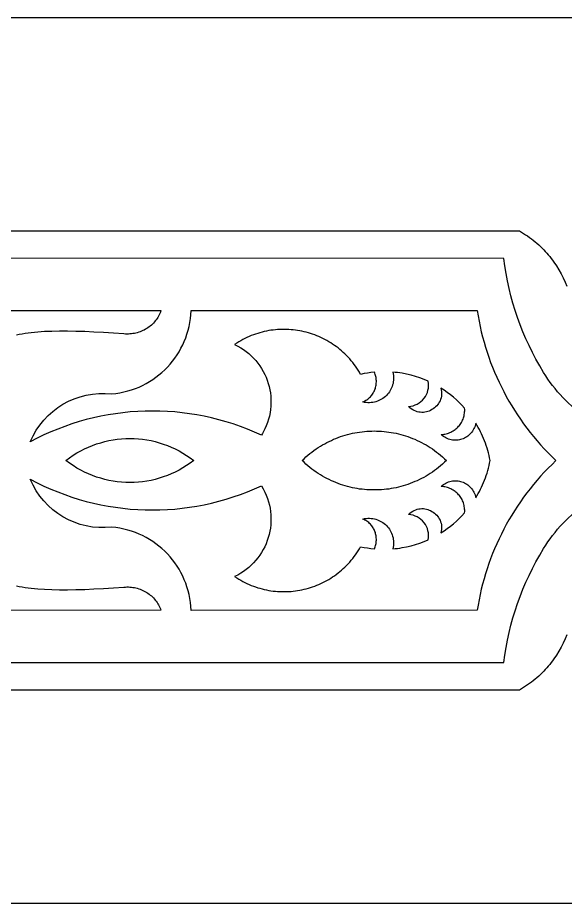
# Model space of a CAD drawing. Extents: x -375 to 375, y -213 to -78.
# Drawn here: x 83.4 to 166.9, y -212.5 to -77.5 of the extents above; entities that cross this region are included whole.
import ezdxf

# ---------------------------------------------------------------- set-up
doc = ezdxf.new("R2010")
doc.units = 0
doc.layers.add('LAYER_1', color=18, linetype='CONTINUOUS')

msp = doc.modelspace()

# ---------------------------------------------------------------- linework, layer by layer
at = {"layer": 'LAYER_1'}
for points in [[(-375, -212.51), (375, -212.51), (375, -77.51), (-375, -77.51)], [(90.79, -145.01), (91.33, -144.61), (91.89, -144.22), (92.46, -143.87), (93.05, -143.54), (93.64, -143.24), (94.24, -142.97), (94.85, -142.72), (95.46, -142.49), (96.09, -142.3), (96.71, -142.13), (97.35, -141.98), (97.98, -141.87), (98.62, -141.78), (99.27, -141.71), (99.91, -141.67), (100.55, -141.66), (101.2, -141.67), (101.84, -141.71), (102.48, -141.78), (103.12, -141.87), (103.76, -141.99), (104.39, -142.14), (105.01, -142.31), (105.63, -142.5), (106.25, -142.73), (106.85, -142.98), (107.45, -143.25), (108.04, -143.55), (108.62, -143.88), (109.19, -144.23), (109.74, -144.61), (110.29, -145.01), (109.74, -145.42), (109.19, -145.8), (108.62, -146.15), (108.04, -146.48), (107.45, -146.78), (106.85, -147.05), (106.25, -147.3), (105.63, -147.52), (105.01, -147.72), (104.39, -147.89), (103.76, -148.04), (103.12, -148.15), (102.48, -148.25), (101.84, -148.31), (101.2, -148.35), (100.55, -148.37), (99.91, -148.35), (99.27, -148.32), (98.62, -148.25), (97.98, -148.16), (97.35, -148.04), (96.71, -147.9), (96.09, -147.73), (95.46, -147.53), (94.85, -147.31), (94.24, -147.06), (93.64, -146.79), (93.05, -146.48), (92.46, -146.16), (91.89, -145.8), (91.33, -145.42)], [(126.79, -145.01), (127.07, -144.74), (127.37, -144.47), (127.67, -144.21), (127.97, -143.96), (128.28, -143.72), (128.59, -143.48), (128.91, -143.26), (129.23, -143.04), (129.56, -142.84), (129.89, -142.64), (130.22, -142.45), (130.56, -142.27), (130.9, -142.1), (131.24, -141.94), (131.59, -141.78), (131.94, -141.64), (132.29, -141.5), (132.64, -141.37), (133, -141.26), (133.36, -141.15), (133.72, -141.05), (134.08, -140.95), (134.45, -140.87), (134.81, -140.79), (135.18, -140.73), (135.55, -140.67), (135.92, -140.62), (136.29, -140.58), (136.66, -140.55), (137.03, -140.53), (137.4, -140.52), (137.77, -140.51), (138.14, -140.52), (138.52, -140.53), (138.89, -140.55), (139.26, -140.58), (139.63, -140.62), (140, -140.67), (140.36, -140.73), (140.73, -140.79), (141.1, -140.87), (141.46, -140.95), (141.82, -141.05), (142.19, -141.15), (142.54, -141.26), (142.9, -141.37), (143.25, -141.5), (143.61, -141.64), (143.96, -141.78), (144.3, -141.94), (144.65, -142.1), (144.99, -142.27), (145.32, -142.45), (145.66, -142.64), (145.98, -142.84), (146.31, -143.04), (146.63, -143.26), (146.95, -143.48), (147.26, -143.72), (147.57, -143.96), (147.88, -144.21), (148.17, -144.47), (148.47, -144.74), (148.76, -145.01), (148.47, -145.29), (148.17, -145.56), (147.88, -145.82), (147.57, -146.07), (147.26, -146.31), (146.95, -146.54), (146.63, -146.77), (146.31, -146.98), (145.98, -147.19), (145.66, -147.39), (145.32, -147.58), (144.99, -147.76), (144.65, -147.93), (144.3, -148.09), (143.96, -148.24), (143.61, -148.39), (143.25, -148.52), (142.9, -148.65), (142.54, -148.77), (142.19, -148.88), (141.82, -148.98), (141.46, -149.07), (141.1, -149.16), (140.73, -149.23), (140.36, -149.3), (140, -149.36), (139.63, -149.4), (139.26, -149.44), (138.89, -149.47), (138.52, -149.5), (138.14, -149.51), (137.77, -149.51), (137.4, -149.51), (137.03, -149.5), (136.66, -149.47), (136.29, -149.44), (135.92, -149.4), (135.55, -149.36), (135.18, -149.3), (134.81, -149.23), (134.45, -149.16), (134.08, -149.07), (133.72, -148.98), (133.36, -148.88), (133, -148.77), (132.64, -148.65), (132.29, -148.52), (131.94, -148.39), (131.59, -148.24), (131.24, -148.09), (130.9, -147.93), (130.56, -147.76), (130.22, -147.58), (129.89, -147.39), (129.56, -147.19), (129.23, -146.98), (128.91, -146.77), (128.59, -146.54), (128.28, -146.31), (127.97, -146.07), (127.67, -145.82), (127.37, -145.56), (127.07, -145.29)]]:
    msp.add_lwpolyline(points, close=True, dxfattribs=at)
for points in [[(0.02, -110.01), (159.91, -110.01), (160.22, -110.2), (160.54, -110.39), (160.84, -110.59), (161.14, -110.79), (161.44, -111), (161.73, -111.22), (162.01, -111.44), (162.29, -111.67), (162.57, -111.9), (162.83, -112.14), (163.09, -112.38), (163.35, -112.63), (163.6, -112.88), (163.84, -113.14), (164.07, -113.4), (164.3, -113.67), (164.53, -113.94), (164.75, -114.21), (164.96, -114.49), (165.16, -114.78), (165.55, -115.36), (165.92, -115.95), (166.26, -116.56), (166.57, -117.18), (166.86, -117.81), (167.12, -118.46)], [(82.08, -122.17), (105.26, -122.17), (105.19, -122.39), (105.1, -122.59), (105.01, -122.8), (104.9, -122.99), (104.79, -123.19), (104.67, -123.37), (104.55, -123.55), (104.41, -123.73), (104.27, -123.9), (104.12, -124.06), (103.97, -124.22), (103.81, -124.37), (103.64, -124.51), (103.46, -124.64), (103.29, -124.77), (103.1, -124.89), (102.91, -125.01), (102.71, -125.12), (102.52, -125.21), (102.31, -125.3), (102.1, -125.39), (101.89, -125.46), (101.67, -125.53), (101.46, -125.58), (101.23, -125.63), (101.01, -125.67), (100.78, -125.7), (100.55, -125.72), (100.32, -125.74), (100.08, -125.74), (99.85, -125.73), (99.61, -125.71), (98.03, -125.6), (96.51, -125.51), (95.06, -125.43), (93.66, -125.37), (92.32, -125.33), (91.04, -125.3), (89.82, -125.3), (88.66, -125.33), (87.55, -125.37), (87.02, -125.41), (86.5, -125.45), (86, -125.49), (85.51, -125.54), (85.03, -125.6), (84.56, -125.67), (84.11, -125.75), (83.68, -125.83), (83.25, -125.92)], [(83.25, -164.11), (83.68, -164.2), (84.11, -164.28), (84.56, -164.35), (85.03, -164.42), (85.51, -164.48), (86, -164.54), (86.5, -164.58), (87.55, -164.65), (88.66, -164.7), (89.82, -164.72), (91.04, -164.72), (92.32, -164.7), (93.66, -164.66), (95.06, -164.6), (96.51, -164.52), (98.03, -164.42), (99.61, -164.31), (99.85, -164.3), (100.08, -164.29), (100.32, -164.29), (100.55, -164.3), (100.78, -164.32), (101.01, -164.35), (101.23, -164.39), (101.46, -164.44), (101.67, -164.5), (101.89, -164.57), (102.1, -164.64), (102.31, -164.72), (102.52, -164.81), (102.71, -164.91), (102.91, -165.02), (103.1, -165.13), (103.29, -165.25), (103.46, -165.38), (103.64, -165.52), (103.81, -165.66), (103.97, -165.81), (104.12, -165.97), (104.27, -166.13), (104.41, -166.3), (104.55, -166.47), (104.67, -166.65), (104.79, -166.84), (104.9, -167.03), (105.01, -167.23), (105.1, -167.43), (105.19, -167.64), (105.26, -167.85), (82.08, -167.86)], [(167.12, -171.57), (166.86, -172.21), (166.57, -172.85), (166.26, -173.47), (165.92, -174.08), (165.55, -174.67), (165.16, -175.25), (164.96, -175.53), (164.75, -175.81), (164.53, -176.09), (164.3, -176.36), (164.07, -176.63), (163.84, -176.89), (163.6, -177.15), (163.35, -177.4), (163.09, -177.65), (162.83, -177.89), (162.57, -178.13), (162.29, -178.36), (162.01, -178.59), (161.73, -178.81), (161.44, -179.02), (161.14, -179.23), (160.84, -179.44), (160.54, -179.64), (160.22, -179.83), (159.91, -180.01), (0.02, -180.01)]]:
    msp.add_lwpolyline(points, dxfattribs=at)
for points in [[(170.23, -138.52, -0.111005), (163.58, -131.58, -0.10951), (157.52, -114.2), (70.64, -114.19)], [(70.64, -175.83), (157.52, -175.83, -0.10951), (163.58, -158.45, -0.111005), (170.23, -151.5, 0.256888)]]:
    msp.add_lwpolyline(points, format="xyb", dxfattribs=at)
msp.add_lwpolyline([(153.47, -122.17), (153.6, -122.98), (153.75, -123.78), (153.91, -124.58), (154.09, -125.38), (154.29, -126.17), (154.5, -126.95), (154.73, -127.74), (154.97, -128.51), (155.24, -129.28), (155.51, -130.05), (155.81, -130.81), (156.12, -131.57), (156.44, -132.32), (156.79, -133.06), (157.14, -133.79), (157.51, -134.52), (157.9, -135.24), (158.3, -135.96), (158.72, -136.66), (159.15, -137.36), (159.6, -138.05), (160.06, -138.73), (160.54, -139.4), (161.03, -140.07), (161.53, -140.72), (162.05, -141.36), (162.59, -142), (163.13, -142.62), (163.69, -143.24), (164.27, -143.84), (164.86, -144.43), (165.46, -145.01), (165.46, -145.01), (165.46, -145.02), (164.86, -145.6), (164.27, -146.19), (163.69, -146.79), (163.13, -147.4), (162.59, -148.03), (162.05, -148.66), (161.53, -149.31), (161.03, -149.96), (160.54, -150.62), (160.06, -151.3), (159.6, -151.98), (159.15, -152.67), (158.72, -153.36), (158.3, -154.07), (157.9, -154.78), (157.51, -155.5), (157.14, -156.23), (156.79, -156.97), (156.44, -157.71), (156.12, -158.46), (155.81, -159.21), (155.51, -159.98), (155.24, -160.74), (154.97, -161.51), (154.73, -162.29), (154.5, -163.07), (154.29, -163.86), (154.09, -164.65), (153.91, -165.45), (153.75, -166.25), (153.6, -167.05), (153.47, -167.85), (109.86, -167.86), (109.82, -167.24), (109.76, -166.64), (109.67, -166.04), (109.55, -165.45), (109.41, -164.86), (109.24, -164.29), (109.05, -163.73), (108.83, -163.18), (108.59, -162.64), (108.32, -162.11), (108.03, -161.6), (107.72, -161.1), (107.39, -160.62), (107.03, -160.15), (106.66, -159.69), (106.26, -159.26), (105.85, -158.84), (105.42, -158.44), (104.97, -158.06), (104.5, -157.7), (104.02, -157.36), (103.52, -157.04), (103, -156.74), (102.47, -156.47), (101.93, -156.22), (101.37, -155.99), (100.8, -155.79), (100.21, -155.61), (99.61, -155.46), (99.01, -155.34), (98.39, -155.25), (97.76, -155.18, -0.334842), (85.36, -147.87, 0.236772), (120.59, -148.87), (120.87, -149.35), (121.11, -149.83), (121.32, -150.31), (121.51, -150.81), (121.67, -151.3), (121.8, -151.8), (121.9, -152.3), (121.97, -152.81), (122.02, -153.31), (122.04, -153.81), (122.03, -154.32), (122, -154.81), (121.94, -155.31), (121.86, -155.8), (121.75, -156.29), (121.62, -156.76), (121.46, -157.23), (121.28, -157.7), (121.08, -158.15), (120.85, -158.59), (120.6, -159.02), (120.33, -159.44), (120.04, -159.84), (119.73, -160.23), (119.39, -160.61), (119.04, -160.97), (118.66, -161.31), (118.27, -161.63), (117.86, -161.93), (117.42, -162.21), (116.97, -162.47), (116.5, -162.71), (116.81, -162.91), (117.12, -163.1), (117.43, -163.28), (117.74, -163.45), (118.06, -163.62), (118.38, -163.77), (118.7, -163.92), (119.03, -164.05), (119.36, -164.18), (119.69, -164.29), (120.02, -164.4), (120.35, -164.5), (120.68, -164.59), (121.02, -164.67), (121.36, -164.74), (121.69, -164.81), (122.03, -164.86), (122.37, -164.91), (122.71, -164.94), (123.05, -164.97), (123.39, -164.99), (123.73, -165), (124.07, -165), (124.41, -165), (124.75, -164.98), (125.09, -164.96), (125.42, -164.93), (125.76, -164.89), (126.09, -164.84), (126.43, -164.78), (126.76, -164.72), (127.09, -164.64), (127.42, -164.56), (127.74, -164.47), (128.06, -164.37), (128.39, -164.27), (128.7, -164.15), (129.02, -164.03), (129.33, -163.9), (129.64, -163.76), (129.95, -163.61), (130.25, -163.46), (130.55, -163.3), (130.85, -163.13), (131.14, -162.95), (131.43, -162.76), (131.71, -162.57), (131.99, -162.37), (132.26, -162.16), (132.53, -161.95), (132.79, -161.72), (133.05, -161.49), (133.31, -161.25), (133.55, -161.01), (133.8, -160.76), (134.03, -160.49), (134.26, -160.23), (134.49, -159.95), (134.71, -159.67), (134.92, -159.38), (135.12, -159.08), (135.32, -158.78), (135.51, -158.47), (135.7, -158.15), (136.22, -158.26), (136.74, -158.35), (137.26, -158.42), (137.79, -158.47), (137.86, -158.31), (137.92, -158.15), (137.97, -157.99), (138.01, -157.82), (138.05, -157.66), (138.07, -157.49), (138.09, -157.32), (138.1, -157.16), (138.1, -156.99), (138.09, -156.82), (138.08, -156.66), (138.05, -156.49), (138.02, -156.33), (137.98, -156.17), (137.94, -156.01), (137.88, -155.85), (137.82, -155.7), (137.75, -155.55), (137.67, -155.4), (137.59, -155.26), (137.5, -155.12), (137.4, -154.98), (137.29, -154.85), (137.18, -154.73), (137.06, -154.61), (136.93, -154.49), (136.8, -154.38), (136.66, -154.28), (136.51, -154.18), (136.36, -154.09), (136.2, -154.01), (136.04, -153.94), (136.3, -153.88), (136.56, -153.84), (136.82, -153.82), (137.07, -153.82), (137.32, -153.83), (137.57, -153.86), (137.81, -153.91), (138.04, -153.97), (138.27, -154.05), (138.49, -154.14), (138.7, -154.24), (138.9, -154.36), (139.1, -154.49), (139.29, -154.63), (139.47, -154.78), (139.64, -154.94), (139.8, -155.11), (139.94, -155.3), (140.08, -155.49), (140.21, -155.68), (140.32, -155.89), (140.42, -156.1), (140.51, -156.32), (140.58, -156.55), (140.64, -156.78), (140.68, -157.01), (140.71, -157.25), (140.73, -157.49), (140.72, -157.74), (140.7, -157.98), (140.67, -158.23), (140.61, -158.48), (140.96, -158.45), (141.32, -158.41), (141.66, -158.36), (142.01, -158.3), (142.7, -158.17), (143.38, -158.01), (144.05, -157.82), (144.71, -157.6), (145.36, -157.36), (146, -157.09, 0.452358), (143, -153.26), (143.21, -153.06), (143.42, -152.89), (143.64, -152.74), (143.86, -152.62), (144.09, -152.52), (144.33, -152.44), (144.56, -152.39), (144.79, -152.36), (145.03, -152.34), (145.26, -152.35), (145.49, -152.38), (145.72, -152.42), (145.94, -152.48), (146.16, -152.56), (146.37, -152.66), (146.57, -152.77), (146.77, -152.89), (146.95, -153.03), (147.13, -153.18), (147.29, -153.35), (147.44, -153.53), (147.57, -153.71), (147.69, -153.91), (147.8, -154.12), (147.88, -154.34), (147.95, -154.57), (148, -154.8), (148.02, -155.04), (148.03, -155.29), (148.01, -155.54), (147.97, -155.79), (147.91, -156.05), (148.41, -155.73), (148.9, -155.39), (149.37, -155.03), (149.84, -154.65), (150.29, -154.26), (150.72, -153.85), (151.14, -153.43), (151.55, -152.99), (151.56, -152.79), (151.56, -152.6), (151.55, -152.41), (151.53, -152.22), (151.5, -152.04), (151.47, -151.85), (151.42, -151.67), (151.36, -151.49), (151.3, -151.32), (151.23, -151.15), (151.15, -150.98), (151.06, -150.82), (150.96, -150.67), (150.86, -150.51), (150.75, -150.37), (150.63, -150.23), (150.5, -150.09), (150.37, -149.96), (150.23, -149.84), (150.09, -149.73), (149.94, -149.62), (149.78, -149.52), (149.62, -149.42), (149.45, -149.34), (149.28, -149.26), (149.11, -149.19), (148.92, -149.13), (148.74, -149.08), (148.55, -149.04), (148.36, -149.01), (148.16, -148.99), (147.96, -148.98), (148.13, -148.82), (148.32, -148.68), (148.51, -148.56), (148.7, -148.45), (148.89, -148.35), (149.1, -148.27), (149.3, -148.21), (149.5, -148.16), (149.71, -148.13), (149.92, -148.11), (150.12, -148.1), (150.33, -148.11), (150.54, -148.13), (150.74, -148.16), (150.94, -148.21), (151.14, -148.27), (151.33, -148.34), (151.52, -148.42), (151.7, -148.52), (151.87, -148.63), (152.04, -148.74), (152.2, -148.87), (152.36, -149.01), (152.5, -149.16), (152.63, -149.32), (152.76, -149.49), (152.87, -149.67), (152.97, -149.86), (153.06, -150.06), (153.13, -150.27), (153.19, -150.49), (153.24, -150.71), (153.43, -150.39), (153.62, -150.06), (153.8, -149.73), (153.97, -149.4), (154.14, -149.06), (154.29, -148.71), (154.44, -148.36), (154.59, -148.01), (154.72, -147.65), (154.85, -147.28), (154.97, -146.92), (155.08, -146.54), (155.18, -146.17), (155.27, -145.79), (155.36, -145.4), (155.43, -145.02), (155.43, -145.01), (155.43, -145.01), (155.36, -144.62), (155.27, -144.24), (155.18, -143.86), (155.08, -143.48), (154.97, -143.11), (154.85, -142.74), (154.72, -142.38), (154.59, -142.02), (154.44, -141.67), (154.29, -141.32), (154.14, -140.97), (153.97, -140.63), (153.8, -140.29), (153.62, -139.96), (153.43, -139.64), (153.24, -139.31), (153.19, -139.54), (153.13, -139.76), (153.06, -139.96), (152.97, -140.16), (152.87, -140.35), (152.76, -140.53), (152.63, -140.7), (152.5, -140.86), (152.36, -141.01), (152.2, -141.15), (152.04, -141.28), (151.87, -141.4), (151.7, -141.51), (151.52, -141.6), (151.33, -141.69), (151.14, -141.76), (150.94, -141.82), (150.74, -141.86), (150.54, -141.9), (150.33, -141.92), (150.12, -141.93), (149.92, -141.92), (149.71, -141.9), (149.5, -141.86), (149.3, -141.82), (149.1, -141.75), (148.89, -141.67), (148.7, -141.58), (148.51, -141.47), (148.32, -141.35), (148.13, -141.21), (147.96, -141.05), (148.16, -141.04), (148.36, -141.02), (148.55, -140.98), (148.74, -140.94), (148.92, -140.89), (149.11, -140.83), (149.28, -140.76), (149.45, -140.69), (149.62, -140.6), (149.78, -140.51), (149.94, -140.41), (150.09, -140.3), (150.23, -140.18), (150.37, -140.06), (150.5, -139.93), (150.63, -139.8), (150.75, -139.66), (150.86, -139.51), (150.96, -139.36), (151.06, -139.2), (151.15, -139.04), (151.23, -138.88), (151.3, -138.71), (151.36, -138.53), (151.42, -138.36), (151.47, -138.18), (151.5, -137.99), (151.53, -137.81), (151.55, -137.62), (151.56, -137.43), (151.56, -137.23), (151.55, -137.04), (151.14, -136.6), (150.72, -136.18), (150.29, -135.77), (149.84, -135.37), (149.37, -135), (148.9, -134.64), (148.41, -134.3), (147.91, -133.97), (147.97, -134.23), (148.01, -134.49), (148.03, -134.74), (148.02, -134.99), (148, -135.23), (147.95, -135.46), (147.88, -135.69), (147.8, -135.91), (147.69, -136.11), (147.57, -136.31), (147.44, -136.5), (147.29, -136.68), (147.13, -136.84), (146.95, -137), (146.77, -137.13), (146.57, -137.26), (146.37, -137.37), (146.16, -137.47), (145.94, -137.54), (145.72, -137.61), (145.49, -137.65), (145.26, -137.68), (145.03, -137.68), (144.79, -137.67), (144.56, -137.64), (144.33, -137.58), (144.09, -137.51), (143.86, -137.41), (143.64, -137.28), (143.42, -137.14), (143.21, -136.97), (143, -136.77, 0.452358), (146, -132.94), (145.36, -132.67), (144.71, -132.43), (144.05, -132.21), (143.38, -132.02), (142.7, -131.86), (142.01, -131.72), (141.66, -131.67), (141.32, -131.62), (140.96, -131.58), (140.61, -131.55), (140.67, -131.79), (140.7, -132.04), (140.72, -132.29), (140.73, -132.54), (140.71, -132.78), (140.68, -133.02), (140.64, -133.25), (140.58, -133.48), (140.51, -133.71), (140.42, -133.92), (140.32, -134.14), (140.21, -134.34), (140.08, -134.54), (139.94, -134.73), (139.8, -134.91), (139.64, -135.08), (139.47, -135.25), (139.29, -135.4), (139.1, -135.54), (138.9, -135.67), (138.7, -135.78), (138.49, -135.89), (138.27, -135.98), (138.04, -136.05), (137.81, -136.12), (137.57, -136.16), (137.32, -136.19), (137.07, -136.21), (136.82, -136.21), (136.56, -136.19), (136.3, -136.15), (136.04, -136.09), (136.2, -136.01), (136.36, -135.93), (136.51, -135.84), (136.66, -135.75), (136.8, -135.64), (136.93, -135.53), (137.06, -135.42), (137.18, -135.3), (137.29, -135.17), (137.4, -135.04), (137.5, -134.91), (137.59, -134.77), (137.67, -134.62), (137.75, -134.48), (137.82, -134.33), (137.88, -134.17), (137.94, -134.02), (137.98, -133.86), (138.02, -133.7), (138.05, -133.53), (138.08, -133.37), (138.09, -133.21), (138.1, -133.04), (138.1, -132.87), (138.09, -132.7), (138.07, -132.54), (138.05, -132.37), (138.01, -132.2), (137.97, -132.04), (137.92, -131.88), (137.86, -131.71), (137.79, -131.55), (137.26, -131.61), (136.74, -131.68), (136.22, -131.77), (135.7, -131.88), (135.51, -131.56), (135.32, -131.25), (135.12, -130.94), (134.92, -130.65), (134.71, -130.36), (134.49, -130.07), (134.26, -129.8), (134.03, -129.53), (133.8, -129.27), (133.55, -129.02), (133.31, -128.77), (133.05, -128.53), (132.79, -128.3), (132.53, -128.08), (132.26, -127.86), (131.99, -127.66), (131.71, -127.46), (131.43, -127.26), (131.14, -127.08), (130.85, -126.9), (130.55, -126.73), (130.25, -126.57), (129.95, -126.41), (129.64, -126.27), (129.33, -126.13), (129.02, -126), (128.7, -125.88), (128.39, -125.76), (128.06, -125.65), (127.74, -125.56), (127.42, -125.47), (127.09, -125.38), (126.76, -125.31), (126.43, -125.25), (126.09, -125.19), (125.76, -125.14), (125.42, -125.1), (125.09, -125.07), (124.75, -125.04), (124.41, -125.03), (124.07, -125.02), (123.73, -125.02), (123.39, -125.04), (123.05, -125.05), (122.71, -125.08), (122.37, -125.12), (122.03, -125.17), (121.69, -125.22), (121.36, -125.28), (121.02, -125.36), (120.68, -125.44), (120.35, -125.53), (120.02, -125.63), (119.69, -125.73), (119.36, -125.85), (119.03, -125.98), (118.7, -126.11), (118.38, -126.26), (118.06, -126.41), (117.74, -126.57), (117.43, -126.75), (117.12, -126.93), (116.81, -127.12), (116.5, -127.32), (116.97, -127.56), (117.42, -127.82), (117.86, -128.1), (118.27, -128.4), (118.66, -128.72), (119.04, -129.06), (119.39, -129.42), (119.73, -129.79), (120.04, -130.18), (120.33, -130.59), (120.6, -131), (120.85, -131.43), (121.08, -131.88), (121.28, -132.33), (121.46, -132.79), (121.62, -133.26), (121.75, -133.74), (121.86, -134.23), (121.94, -134.72), (122, -135.21), (122.03, -135.71), (122.04, -136.21), (122.02, -136.72), (121.97, -137.22), (121.9, -137.72), (121.8, -138.23), (121.67, -138.73), (121.51, -139.22), (121.32, -139.71), (121.11, -140.2), (120.87, -140.68), (120.73, -140.92), (120.59, -141.15, 0.236772), (85.36, -142.16, -0.334842), (97.76, -134.85), (98.39, -134.78), (99.01, -134.69), (99.61, -134.56), (100.21, -134.41), (100.8, -134.24), (101.37, -134.04), (101.93, -133.81), (102.47, -133.56), (103, -133.29), (103.52, -132.99), (104.02, -132.67), (104.5, -132.33), (104.97, -131.97), (105.42, -131.59), (105.85, -131.19), (106.26, -130.77), (106.66, -130.33), (107.03, -129.88), (107.39, -129.41), (107.72, -128.93), (108.03, -128.43), (108.32, -127.91), (108.59, -127.39), (108.83, -126.85), (109.05, -126.3), (109.24, -125.74), (109.41, -125.16), (109.55, -124.58), (109.67, -123.99), (109.76, -123.39), (109.82, -122.79), (109.86, -122.17)], format="xyb", close=True, dxfattribs=at)

doc.saveas('drawing.dxf')
